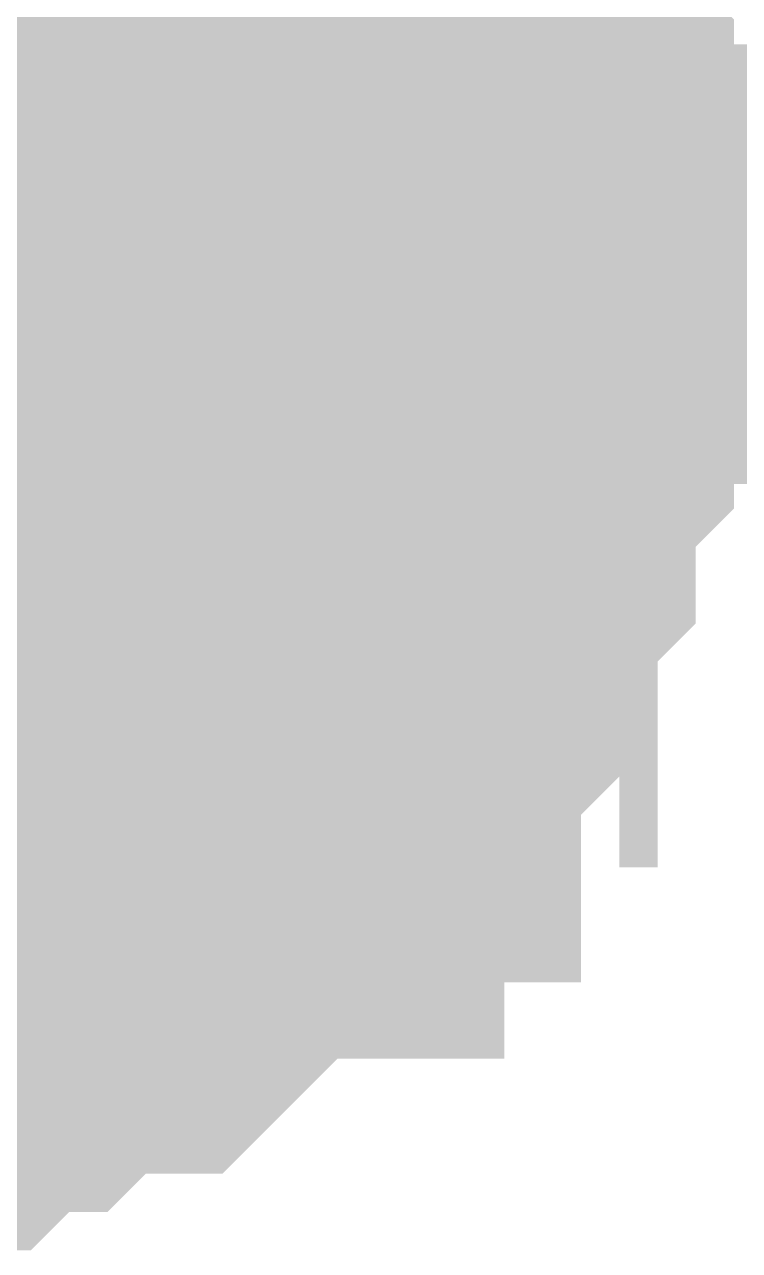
# Model space of a CAD drawing. Header units: inches. Extents: x 0 to 841, y 0 to 594.
# Drawn here: x 745.183 to 745.671, y 456.821 to 457.657 of the extents above; entities that cross this region are included whole.
import ezdxf

# ---------------------------------------------------------------- set-up
doc = ezdxf.new("R2010")
doc.units = ezdxf.units.IN
doc.layers.add('Sheet', color=255, linetype='Continuous')

msp = doc.modelspace()

# ---------------------------------------------------------------- linework, layer by layer
at = {"layer": 'Sheet'}
msp.add_lwpolyline([(744.74602, 457.50001, 0.508, 0.508, 1), (745.25402, 457.50001, 0.508, 0.508, 1)], format="xyseb", close=True, dxfattribs=at)
for points in [[(745.41281, 457.8075, 0.29972, 0.29972, 0), (745.41281, 457.78137, 0.29972, 0.29972, 0), (745.43894, 457.75524, 0.29972, 0.29972, 0), (745.43894, 457.75524, 0.29972, 0.29972, 0), (745.46508, 457.7291, 0.29972, 0.29972, 0), (745.46508, 457.70297, 0.29972, 0.29972, 0), (745.46508, 457.67684, 0.29972, 0.29972, 0), (745.49121, 457.65071, 0.29972, 0.29972, 0), (745.49121, 457.62458, 0.29972, 0.29972, 0), (745.49121, 457.62458, 0.29972, 0.29972, 0), (745.51734, 457.59845, 0.29972, 0.29972, 0), (745.51734, 457.57232, 0.29972, 0.29972, 0), (745.51734, 457.54619, 0.29972, 0.29972, 0), (745.51734, 457.52006, 0.29972, 0.29972, 0), (745.51734, 457.49393, 0.29972, 0.29972, 0)], [(745.41281, 457.8075, 0.29972, 0.29972, 0), (745.41281, 457.78137, 0.29972, 0.29972, 0), (745.43894, 457.75524, 0.29972, 0.29972, 0), (745.43894, 457.75524, 0.29972, 0.29972, 0), (745.46508, 457.7291, 0.29972, 0.29972, 0), (745.46508, 457.70297, 0.29972, 0.29972, 0), (745.46508, 457.67684, 0.29972, 0.29972, 0), (745.49121, 457.65071, 0.29972, 0.29972, 0), (745.49121, 457.62458, 0.29972, 0.29972, 0), (745.49121, 457.62458, 0.29972, 0.29972, 0), (745.51734, 457.59845, 0.29972, 0.29972, 0), (745.51734, 457.57232, 0.29972, 0.29972, 0), (745.51734, 457.54619, 0.29972, 0.29972, 0), (745.51734, 457.52006, 0.29972, 0.29972, 0), (745.51734, 457.49393, 0.29972, 0.29972, 0)], [(745.41281, 457.8075, 0.29972, 0.29972, 0), (745.41281, 457.78137, 0.29972, 0.29972, 0), (745.43894, 457.75524, 0.29972, 0.29972, 0), (745.43894, 457.75524, 0.29972, 0.29972, 0), (745.46508, 457.7291, 0.29972, 0.29972, 0), (745.46508, 457.70297, 0.29972, 0.29972, 0), (745.46508, 457.67684, 0.29972, 0.29972, 0), (745.49121, 457.65071, 0.29972, 0.29972, 0), (745.49121, 457.62458, 0.29972, 0.29972, 0), (745.49121, 457.62458, 0.29972, 0.29972, 0), (745.51734, 457.59845, 0.29972, 0.29972, 0), (745.51734, 457.57232, 0.29972, 0.29972, 0), (745.51734, 457.54619, 0.29972, 0.29972, 0), (745.51734, 457.52006, 0.29972, 0.29972, 0), (745.51734, 457.49393, 0.29972, 0.29972, 0)], [(745.41281, 457.8075, 0.29972, 0.29972, 0), (745.41281, 457.78137, 0.29972, 0.29972, 0), (745.43894, 457.75524, 0.29972, 0.29972, 0), (745.43894, 457.75524, 0.29972, 0.29972, 0), (745.46508, 457.7291, 0.29972, 0.29972, 0), (745.46508, 457.70297, 0.29972, 0.29972, 0), (745.46508, 457.67684, 0.29972, 0.29972, 0), (745.49121, 457.65071, 0.29972, 0.29972, 0), (745.49121, 457.62458, 0.29972, 0.29972, 0), (745.49121, 457.62458, 0.29972, 0.29972, 0), (745.51734, 457.59845, 0.29972, 0.29972, 0), (745.51734, 457.57232, 0.29972, 0.29972, 0), (745.51734, 457.54619, 0.29972, 0.29972, 0), (745.51734, 457.52006, 0.29972, 0.29972, 0), (745.51734, 457.49393, 0.29972, 0.29972, 0)], [(745.41281, 457.8075, 0.29972, 0.29972, 0), (745.41281, 457.78137, 0.29972, 0.29972, 0), (745.43894, 457.75524, 0.29972, 0.29972, 0), (745.43894, 457.75524, 0.29972, 0.29972, 0), (745.46508, 457.7291, 0.29972, 0.29972, 0), (745.46508, 457.70297, 0.29972, 0.29972, 0), (745.46508, 457.67684, 0.29972, 0.29972, 0), (745.49121, 457.65071, 0.29972, 0.29972, 0), (745.49121, 457.62458, 0.29972, 0.29972, 0), (745.49121, 457.62458, 0.29972, 0.29972, 0), (745.51734, 457.59845, 0.29972, 0.29972, 0), (745.51734, 457.57232, 0.29972, 0.29972, 0), (745.51734, 457.54619, 0.29972, 0.29972, 0), (745.51734, 457.52006, 0.29972, 0.29972, 0), (745.51734, 457.49393, 0.29972, 0.29972, 0)], [(745.46508, 457.7291, 0.09906, 0.09906, 0), (745.46508, 457.70297, 0.09906, 0.09906, 0), (745.46508, 457.67684, 0.09906, 0.09906, 0), (745.49121, 457.65071, 0.09906, 0.09906, 0), (745.49121, 457.62458, 0.09906, 0.09906, 0), (745.49121, 457.62458, 0.09906, 0.09906, 0), (745.51734, 457.59845, 0.09906, 0.09906, 0), (745.51734, 457.57232, 0.09906, 0.09906, 0), (745.51734, 457.54619, 0.09906, 0.09906, 0), (745.51734, 457.52006, 0.09906, 0.09906, 0), (745.51734, 457.49393, 0.09906, 0.09906, 0)], [(745.46508, 457.7291, 0.09906, 0.09906, 0), (745.46508, 457.70297, 0.09906, 0.09906, 0), (745.46508, 457.67684, 0.09906, 0.09906, 0), (745.49121, 457.65071, 0.09906, 0.09906, 0), (745.49121, 457.62458, 0.09906, 0.09906, 0), (745.49121, 457.62458, 0.09906, 0.09906, 0), (745.51734, 457.59845, 0.09906, 0.09906, 0), (745.51734, 457.57232, 0.09906, 0.09906, 0), (745.51734, 457.54619, 0.09906, 0.09906, 0), (745.51734, 457.52006, 0.09906, 0.09906, 0), (745.51734, 457.49393, 0.09906, 0.09906, 0)], [(745.46508, 457.7291, 0.09906, 0.09906, 0), (745.46508, 457.70297, 0.09906, 0.09906, 0), (745.46508, 457.67684, 0.09906, 0.09906, 0), (745.49121, 457.65071, 0.09906, 0.09906, 0), (745.49121, 457.62458, 0.09906, 0.09906, 0), (745.49121, 457.62458, 0.09906, 0.09906, 0), (745.51734, 457.59845, 0.09906, 0.09906, 0), (745.51734, 457.57232, 0.09906, 0.09906, 0), (745.51734, 457.54619, 0.09906, 0.09906, 0), (745.51734, 457.52006, 0.09906, 0.09906, 0), (745.51734, 457.49393, 0.09906, 0.09906, 0)], [(745.46508, 457.7291, 0.09906, 0.09906, 0), (745.46508, 457.70297, 0.09906, 0.09906, 0), (745.46508, 457.67684, 0.09906, 0.09906, 0), (745.49121, 457.65071, 0.09906, 0.09906, 0), (745.49121, 457.62458, 0.09906, 0.09906, 0), (745.49121, 457.62458, 0.09906, 0.09906, 0), (745.51734, 457.59845, 0.09906, 0.09906, 0), (745.51734, 457.57232, 0.09906, 0.09906, 0), (745.51734, 457.54619, 0.09906, 0.09906, 0), (745.51734, 457.52006, 0.09906, 0.09906, 0), (745.51734, 457.49393, 0.09906, 0.09906, 0)], [(745.46508, 457.7291, 0.09906, 0.09906, 0), (745.46508, 457.70297, 0.09906, 0.09906, 0), (745.46508, 457.67684, 0.09906, 0.09906, 0), (745.49121, 457.65071, 0.09906, 0.09906, 0), (745.49121, 457.62458, 0.09906, 0.09906, 0), (745.49121, 457.62458, 0.09906, 0.09906, 0), (745.51734, 457.59845, 0.09906, 0.09906, 0), (745.51734, 457.57232, 0.09906, 0.09906, 0), (745.51734, 457.54619, 0.09906, 0.09906, 0), (745.51734, 457.52006, 0.09906, 0.09906, 0), (745.51734, 457.49393, 0.09906, 0.09906, 0)], [(752.52044, 457.49393, 0.29972, 0.29972, 0), (745.02085, 457.49393, 0.29972, 0.29972, 0), (742.51227, 457.49393, 0.29972, 0.29972, 0)], [(745.51734, 457.49393, 0.29972, 0.29972, 0), (745.51734, 457.4678, 0.29972, 0.29972, 0), (745.51734, 457.44167, 0.29972, 0.29972, 0), (745.51734, 457.41554, 0.29972, 0.29972, 0), (745.51734, 457.38941, 0.29972, 0.29972, 0), (745.49121, 457.36328, 0.29972, 0.29972, 0), (745.49121, 457.33715, 0.29972, 0.29972, 0), (745.49121, 457.31102, 0.29972, 0.29972, 0), (745.46508, 457.28489, 0.29972, 0.29972, 0), (745.46508, 457.25875, 0.29972, 0.29972, 0), (745.46508, 457.23262, 0.29972, 0.29972, 0), (745.43894, 457.23262, 0.29972, 0.29972, 0), (745.43894, 457.20649, 0.29972, 0.29972, 0), (745.41281, 457.18036, 0.29972, 0.29972, 0), (745.41281, 457.15423, 0.29972, 0.29972, 0), (745.38668, 457.15423, 0.29972, 0.29972, 0), (745.36055, 457.1281, 0.29972, 0.29972, 0), (745.36055, 457.10197, 0.29972, 0.29972, 0), (745.33442, 457.10197, 0.29972, 0.29972, 0), (745.30829, 457.07584, 0.29972, 0.29972, 0), (745.28216, 457.04971, 0.29972, 0.29972, 0), (745.28216, 457.04971, 0.29972, 0.29972, 0), (745.25603, 457.02358, 0.29972, 0.29972, 0), (745.2299, 457.02358, 0.29972, 0.29972, 0), (745.20377, 457.02358, 0.29972, 0.29972, 0), (745.17763, 456.99745, 0.29972, 0.29972, 0), (745.1515, 456.99745, 0.29972, 0.29972, 0), (745.1515, 456.99745, 0.29972, 0.29972, 0), (745.12537, 456.97132, 0.29972, 0.29972, 0), (745.09924, 456.97132, 0.29972, 0.29972, 0), (745.07311, 456.97132, 0.29972, 0.29972, 0), (745.04698, 456.97132, 0.29972, 0.29972, 0), (745.02085, 456.97132, 0.29972, 0.29972, 0)], [(745.51734, 457.49393, 0.29972, 0.29972, 0), (745.51734, 457.4678, 0.29972, 0.29972, 0), (745.51734, 457.44167, 0.29972, 0.29972, 0), (745.51734, 457.41554, 0.29972, 0.29972, 0), (745.51734, 457.38941, 0.29972, 0.29972, 0), (745.49121, 457.36328, 0.29972, 0.29972, 0), (745.49121, 457.33715, 0.29972, 0.29972, 0), (745.49121, 457.31102, 0.29972, 0.29972, 0), (745.46508, 457.28489, 0.29972, 0.29972, 0), (745.46508, 457.25875, 0.29972, 0.29972, 0), (745.46508, 457.23262, 0.29972, 0.29972, 0), (745.43894, 457.23262, 0.29972, 0.29972, 0), (745.43894, 457.20649, 0.29972, 0.29972, 0), (745.41281, 457.18036, 0.29972, 0.29972, 0), (745.41281, 457.15423, 0.29972, 0.29972, 0), (745.38668, 457.15423, 0.29972, 0.29972, 0), (745.36055, 457.1281, 0.29972, 0.29972, 0), (745.36055, 457.10197, 0.29972, 0.29972, 0), (745.33442, 457.10197, 0.29972, 0.29972, 0), (745.30829, 457.07584, 0.29972, 0.29972, 0), (745.28216, 457.04971, 0.29972, 0.29972, 0), (745.28216, 457.04971, 0.29972, 0.29972, 0), (745.25603, 457.02358, 0.29972, 0.29972, 0), (745.2299, 457.02358, 0.29972, 0.29972, 0), (745.20377, 457.02358, 0.29972, 0.29972, 0), (745.17763, 456.99745, 0.29972, 0.29972, 0), (745.1515, 456.99745, 0.29972, 0.29972, 0), (745.1515, 456.99745, 0.29972, 0.29972, 0), (745.12537, 456.97132, 0.29972, 0.29972, 0), (745.09924, 456.97132, 0.29972, 0.29972, 0), (745.07311, 456.97132, 0.29972, 0.29972, 0), (745.04698, 456.97132, 0.29972, 0.29972, 0), (745.02085, 456.97132, 0.29972, 0.29972, 0)], [(745.51734, 457.49393, 0.29972, 0.29972, 0), (745.51734, 457.4678, 0.29972, 0.29972, 0), (745.51734, 457.44167, 0.29972, 0.29972, 0), (745.51734, 457.41554, 0.29972, 0.29972, 0), (745.51734, 457.38941, 0.29972, 0.29972, 0), (745.49121, 457.36328, 0.29972, 0.29972, 0), (745.49121, 457.33715, 0.29972, 0.29972, 0), (745.49121, 457.31102, 0.29972, 0.29972, 0), (745.46508, 457.28489, 0.29972, 0.29972, 0), (745.46508, 457.25875, 0.29972, 0.29972, 0), (745.46508, 457.23262, 0.29972, 0.29972, 0), (745.43894, 457.23262, 0.29972, 0.29972, 0), (745.43894, 457.20649, 0.29972, 0.29972, 0), (745.41281, 457.18036, 0.29972, 0.29972, 0), (745.41281, 457.15423, 0.29972, 0.29972, 0), (745.38668, 457.15423, 0.29972, 0.29972, 0), (745.36055, 457.1281, 0.29972, 0.29972, 0), (745.36055, 457.10197, 0.29972, 0.29972, 0), (745.33442, 457.10197, 0.29972, 0.29972, 0), (745.30829, 457.07584, 0.29972, 0.29972, 0), (745.28216, 457.04971, 0.29972, 0.29972, 0), (745.28216, 457.04971, 0.29972, 0.29972, 0), (745.25603, 457.02358, 0.29972, 0.29972, 0), (745.2299, 457.02358, 0.29972, 0.29972, 0), (745.20377, 457.02358, 0.29972, 0.29972, 0), (745.17763, 456.99745, 0.29972, 0.29972, 0), (745.1515, 456.99745, 0.29972, 0.29972, 0), (745.1515, 456.99745, 0.29972, 0.29972, 0), (745.12537, 456.97132, 0.29972, 0.29972, 0), (745.09924, 456.97132, 0.29972, 0.29972, 0), (745.07311, 456.97132, 0.29972, 0.29972, 0), (745.04698, 456.97132, 0.29972, 0.29972, 0), (745.02085, 456.97132, 0.29972, 0.29972, 0)], [(745.51734, 457.49393, 0.29972, 0.29972, 0), (745.51734, 457.4678, 0.29972, 0.29972, 0), (745.51734, 457.44167, 0.29972, 0.29972, 0), (745.51734, 457.41554, 0.29972, 0.29972, 0), (745.51734, 457.38941, 0.29972, 0.29972, 0), (745.49121, 457.36328, 0.29972, 0.29972, 0), (745.49121, 457.33715, 0.29972, 0.29972, 0), (745.49121, 457.31102, 0.29972, 0.29972, 0), (745.46508, 457.28489, 0.29972, 0.29972, 0), (745.46508, 457.25875, 0.29972, 0.29972, 0), (745.46508, 457.23262, 0.29972, 0.29972, 0), (745.43894, 457.23262, 0.29972, 0.29972, 0), (745.43894, 457.20649, 0.29972, 0.29972, 0), (745.41281, 457.18036, 0.29972, 0.29972, 0), (745.41281, 457.15423, 0.29972, 0.29972, 0), (745.38668, 457.15423, 0.29972, 0.29972, 0), (745.36055, 457.1281, 0.29972, 0.29972, 0), (745.36055, 457.10197, 0.29972, 0.29972, 0), (745.33442, 457.10197, 0.29972, 0.29972, 0), (745.30829, 457.07584, 0.29972, 0.29972, 0), (745.28216, 457.04971, 0.29972, 0.29972, 0), (745.28216, 457.04971, 0.29972, 0.29972, 0), (745.25603, 457.02358, 0.29972, 0.29972, 0), (745.2299, 457.02358, 0.29972, 0.29972, 0), (745.20377, 457.02358, 0.29972, 0.29972, 0), (745.17763, 456.99745, 0.29972, 0.29972, 0), (745.1515, 456.99745, 0.29972, 0.29972, 0), (745.1515, 456.99745, 0.29972, 0.29972, 0), (745.12537, 456.97132, 0.29972, 0.29972, 0), (745.09924, 456.97132, 0.29972, 0.29972, 0), (745.07311, 456.97132, 0.29972, 0.29972, 0), (745.04698, 456.97132, 0.29972, 0.29972, 0), (745.02085, 456.97132, 0.29972, 0.29972, 0)], [(745.51734, 457.49393, 0.29972, 0.29972, 0), (745.51734, 457.4678, 0.29972, 0.29972, 0), (745.51734, 457.44167, 0.29972, 0.29972, 0), (745.51734, 457.41554, 0.29972, 0.29972, 0), (745.51734, 457.38941, 0.29972, 0.29972, 0), (745.49121, 457.36328, 0.29972, 0.29972, 0), (745.49121, 457.33715, 0.29972, 0.29972, 0), (745.49121, 457.31102, 0.29972, 0.29972, 0), (745.46508, 457.28489, 0.29972, 0.29972, 0), (745.46508, 457.25875, 0.29972, 0.29972, 0), (745.46508, 457.23262, 0.29972, 0.29972, 0), (745.43894, 457.23262, 0.29972, 0.29972, 0), (745.43894, 457.20649, 0.29972, 0.29972, 0), (745.41281, 457.18036, 0.29972, 0.29972, 0), (745.41281, 457.15423, 0.29972, 0.29972, 0), (745.38668, 457.15423, 0.29972, 0.29972, 0), (745.36055, 457.1281, 0.29972, 0.29972, 0), (745.36055, 457.10197, 0.29972, 0.29972, 0), (745.33442, 457.10197, 0.29972, 0.29972, 0), (745.30829, 457.07584, 0.29972, 0.29972, 0), (745.28216, 457.04971, 0.29972, 0.29972, 0), (745.28216, 457.04971, 0.29972, 0.29972, 0), (745.25603, 457.02358, 0.29972, 0.29972, 0), (745.2299, 457.02358, 0.29972, 0.29972, 0), (745.20377, 457.02358, 0.29972, 0.29972, 0), (745.17763, 456.99745, 0.29972, 0.29972, 0), (745.1515, 456.99745, 0.29972, 0.29972, 0), (745.1515, 456.99745, 0.29972, 0.29972, 0), (745.12537, 456.97132, 0.29972, 0.29972, 0), (745.09924, 456.97132, 0.29972, 0.29972, 0), (745.07311, 456.97132, 0.29972, 0.29972, 0), (745.04698, 456.97132, 0.29972, 0.29972, 0), (745.02085, 456.97132, 0.29972, 0.29972, 0)], [(745.51734, 457.49393, 0.29972, 0.29972, 0), (745.51734, 457.49393, 0.29972, 0.29972, 0), (745.51734, 457.49393, 0.29972, 0.29972, 0), (745.51734, 457.49393, 0.29972, 0.29972, 0), (745.51734, 457.49393, 0.29972, 0.29972, 0), (745.51734, 457.49393, 0.29972, 0.29972, 0), (745.51734, 457.49393, 0.29972, 0.29972, 0), (745.51734, 457.49393, 0.29972, 0.29972, 0), (745.51734, 457.49393, 0.29972, 0.29972, 0), (745.51734, 457.49393, 0.29972, 0.29972, 0), (745.51734, 457.49393, 0.29972, 0.29972, 0), (745.51734, 457.49393, 0.29972, 0.29972, 0), (745.51734, 457.49393, 0.29972, 0.29972, 0), (745.51734, 457.49393, 0.29972, 0.29972, 0), (745.51734, 457.49393, 0.29972, 0.29972, 0), (745.51734, 457.49393, 0.29972, 0.29972, 0), (745.51734, 457.49393, 0.29972, 0.29972, 0), (745.51734, 457.49393, 0.29972, 0.29972, 0), (745.51734, 457.49393, 0.29972, 0.29972, 0), (745.51734, 457.49393, 0.29972, 0.29972, 0), (745.51734, 457.49393, 0.29972, 0.29972, 0), (745.51734, 457.49393, 0.29972, 0.29972, 0), (745.51734, 457.49393, 0.29972, 0.29972, 0), (745.51734, 457.49393, 0.29972, 0.29972, 0), (745.51734, 457.49393, 0.29972, 0.29972, 0), (745.51734, 457.49393, 0.29972, 0.29972, 0), (745.51734, 457.49393, 0.29972, 0.29972, 0), (745.51734, 457.49393, 0.29972, 0.29972, 0), (745.51734, 457.49393, 0.29972, 0.29972, 0), (745.51734, 457.49393, 0.29972, 0.29972, 0), (745.51734, 457.49393, 0.29972, 0.29972, 0), (745.51734, 457.49393, 0.29972, 0.29972, 0), (745.51734, 457.49393, 0.29972, 0.29972, 0)], [(745.51734, 457.49393, 0.29972, 0.29972, 0), (745.51734, 457.49393, 0.29972, 0.29972, 0)], [(745.51734, 457.49393, 0.29972, 0.29972, 0), (745.51734, 457.49393, 0.29972, 0.29972, 0), (745.51734, 457.49393, 0.29972, 0.29972, 0), (745.51734, 457.49393, 0.29972, 0.29972, 0), (745.51734, 457.49393, 0.29972, 0.29972, 0), (745.51734, 457.49393, 0.29972, 0.29972, 0), (745.51734, 457.49393, 0.29972, 0.29972, 0), (745.51734, 457.49393, 0.29972, 0.29972, 0), (745.51734, 457.49393, 0.29972, 0.29972, 0), (745.51734, 457.49393, 0.29972, 0.29972, 0), (745.51734, 457.49393, 0.29972, 0.29972, 0), (745.51734, 457.49393, 0.29972, 0.29972, 0), (745.51734, 457.49393, 0.29972, 0.29972, 0), (745.51734, 457.49393, 0.29972, 0.29972, 0), (745.51734, 457.49393, 0.29972, 0.29972, 0), (745.51734, 457.49393, 0.29972, 0.29972, 0), (745.51734, 457.49393, 0.29972, 0.29972, 0), (745.51734, 457.49393, 0.29972, 0.29972, 0), (745.51734, 457.49393, 0.29972, 0.29972, 0), (745.51734, 457.49393, 0.29972, 0.29972, 0), (745.51734, 457.49393, 0.29972, 0.29972, 0), (745.51734, 457.49393, 0.29972, 0.29972, 0), (745.51734, 457.49393, 0.29972, 0.29972, 0), (745.51734, 457.49393, 0.29972, 0.29972, 0), (745.51734, 457.49393, 0.29972, 0.29972, 0), (745.51734, 457.49393, 0.29972, 0.29972, 0), (745.51734, 457.49393, 0.29972, 0.29972, 0), (745.51734, 457.49393, 0.29972, 0.29972, 0), (745.51734, 457.49393, 0.29972, 0.29972, 0), (745.51734, 457.49393, 0.29972, 0.29972, 0), (745.51734, 457.49393, 0.29972, 0.29972, 0), (745.51734, 457.49393, 0.29972, 0.29972, 0), (745.51734, 457.49393, 0.29972, 0.29972, 0)], [(745.51734, 457.49393, 0.29972, 0.29972, 0), (745.51734, 457.49393, 0.29972, 0.29972, 0)], [(745.51734, 457.49393, 0.29972, 0.29972, 0), (745.51734, 457.49393, 0.29972, 0.29972, 0), (745.51734, 457.49393, 0.29972, 0.29972, 0), (745.51734, 457.49393, 0.29972, 0.29972, 0), (745.51734, 457.49393, 0.29972, 0.29972, 0), (745.51734, 457.49393, 0.29972, 0.29972, 0), (745.51734, 457.49393, 0.29972, 0.29972, 0), (745.51734, 457.49393, 0.29972, 0.29972, 0), (745.51734, 457.49393, 0.29972, 0.29972, 0), (745.51734, 457.49393, 0.29972, 0.29972, 0), (745.51734, 457.49393, 0.29972, 0.29972, 0), (745.51734, 457.49393, 0.29972, 0.29972, 0), (745.51734, 457.49393, 0.29972, 0.29972, 0), (745.51734, 457.49393, 0.29972, 0.29972, 0), (745.51734, 457.49393, 0.29972, 0.29972, 0), (745.51734, 457.49393, 0.29972, 0.29972, 0), (745.51734, 457.49393, 0.29972, 0.29972, 0), (745.51734, 457.49393, 0.29972, 0.29972, 0), (745.51734, 457.49393, 0.29972, 0.29972, 0), (745.51734, 457.49393, 0.29972, 0.29972, 0), (745.51734, 457.49393, 0.29972, 0.29972, 0), (745.51734, 457.49393, 0.29972, 0.29972, 0), (745.51734, 457.49393, 0.29972, 0.29972, 0), (745.51734, 457.49393, 0.29972, 0.29972, 0), (745.51734, 457.49393, 0.29972, 0.29972, 0), (745.51734, 457.49393, 0.29972, 0.29972, 0), (745.51734, 457.49393, 0.29972, 0.29972, 0), (745.51734, 457.49393, 0.29972, 0.29972, 0), (745.51734, 457.49393, 0.29972, 0.29972, 0), (745.51734, 457.49393, 0.29972, 0.29972, 0), (745.51734, 457.49393, 0.29972, 0.29972, 0), (745.51734, 457.49393, 0.29972, 0.29972, 0), (745.51734, 457.49393, 0.29972, 0.29972, 0)], [(745.51734, 457.49393, 0.29972, 0.29972, 0), (745.51734, 457.49393, 0.29972, 0.29972, 0)], [(745.51734, 457.49393, 0.29972, 0.29972, 0), (745.51734, 457.49393, 0.29972, 0.29972, 0), (745.51734, 457.49393, 0.29972, 0.29972, 0), (745.51734, 457.49393, 0.29972, 0.29972, 0), (745.51734, 457.49393, 0.29972, 0.29972, 0), (745.51734, 457.49393, 0.29972, 0.29972, 0), (745.51734, 457.49393, 0.29972, 0.29972, 0), (745.51734, 457.49393, 0.29972, 0.29972, 0), (745.51734, 457.49393, 0.29972, 0.29972, 0), (745.51734, 457.49393, 0.29972, 0.29972, 0), (745.51734, 457.49393, 0.29972, 0.29972, 0), (745.51734, 457.49393, 0.29972, 0.29972, 0), (745.51734, 457.49393, 0.29972, 0.29972, 0), (745.51734, 457.49393, 0.29972, 0.29972, 0), (745.51734, 457.49393, 0.29972, 0.29972, 0), (745.51734, 457.49393, 0.29972, 0.29972, 0), (745.51734, 457.49393, 0.29972, 0.29972, 0), (745.51734, 457.49393, 0.29972, 0.29972, 0), (745.51734, 457.49393, 0.29972, 0.29972, 0), (745.51734, 457.49393, 0.29972, 0.29972, 0), (745.51734, 457.49393, 0.29972, 0.29972, 0), (745.51734, 457.49393, 0.29972, 0.29972, 0), (745.51734, 457.49393, 0.29972, 0.29972, 0), (745.51734, 457.49393, 0.29972, 0.29972, 0), (745.51734, 457.49393, 0.29972, 0.29972, 0), (745.51734, 457.49393, 0.29972, 0.29972, 0), (745.51734, 457.49393, 0.29972, 0.29972, 0), (745.51734, 457.49393, 0.29972, 0.29972, 0), (745.51734, 457.49393, 0.29972, 0.29972, 0), (745.51734, 457.49393, 0.29972, 0.29972, 0), (745.51734, 457.49393, 0.29972, 0.29972, 0), (745.51734, 457.49393, 0.29972, 0.29972, 0), (745.51734, 457.49393, 0.29972, 0.29972, 0)], [(745.51734, 457.49393, 0.29972, 0.29972, 0), (745.51734, 457.49393, 0.29972, 0.29972, 0)], [(745.51734, 457.49393, 0.29972, 0.29972, 0), (745.51734, 457.49393, 0.29972, 0.29972, 0), (745.51734, 457.49393, 0.29972, 0.29972, 0), (745.51734, 457.49393, 0.29972, 0.29972, 0), (745.51734, 457.49393, 0.29972, 0.29972, 0), (745.51734, 457.49393, 0.29972, 0.29972, 0), (745.51734, 457.49393, 0.29972, 0.29972, 0), (745.51734, 457.49393, 0.29972, 0.29972, 0), (745.51734, 457.49393, 0.29972, 0.29972, 0), (745.51734, 457.49393, 0.29972, 0.29972, 0), (745.51734, 457.49393, 0.29972, 0.29972, 0), (745.51734, 457.49393, 0.29972, 0.29972, 0), (745.51734, 457.49393, 0.29972, 0.29972, 0), (745.51734, 457.49393, 0.29972, 0.29972, 0), (745.51734, 457.49393, 0.29972, 0.29972, 0), (745.51734, 457.49393, 0.29972, 0.29972, 0), (745.51734, 457.49393, 0.29972, 0.29972, 0), (745.51734, 457.49393, 0.29972, 0.29972, 0), (745.51734, 457.49393, 0.29972, 0.29972, 0), (745.51734, 457.49393, 0.29972, 0.29972, 0), (745.51734, 457.49393, 0.29972, 0.29972, 0), (745.51734, 457.49393, 0.29972, 0.29972, 0), (745.51734, 457.49393, 0.29972, 0.29972, 0), (745.51734, 457.49393, 0.29972, 0.29972, 0), (745.51734, 457.49393, 0.29972, 0.29972, 0), (745.51734, 457.49393, 0.29972, 0.29972, 0), (745.51734, 457.49393, 0.29972, 0.29972, 0), (745.51734, 457.49393, 0.29972, 0.29972, 0), (745.51734, 457.49393, 0.29972, 0.29972, 0), (745.51734, 457.49393, 0.29972, 0.29972, 0), (745.51734, 457.49393, 0.29972, 0.29972, 0), (745.51734, 457.49393, 0.29972, 0.29972, 0), (745.51734, 457.49393, 0.29972, 0.29972, 0)], [(745.51734, 457.49393, 0.29972, 0.29972, 0), (745.51734, 457.49393, 0.29972, 0.29972, 0)], [(745.51734, 457.49393, 0.09906, 0.09906, 0), (745.51734, 457.4678, 0.09906, 0.09906, 0), (745.51734, 457.44167, 0.09906, 0.09906, 0), (745.51734, 457.41554, 0.09906, 0.09906, 0), (745.51734, 457.38941, 0.09906, 0.09906, 0), (745.49121, 457.36328, 0.09906, 0.09906, 0), (745.49121, 457.33715, 0.09906, 0.09906, 0), (745.49121, 457.31102, 0.09906, 0.09906, 0), (745.46508, 457.28489, 0.09906, 0.09906, 0), (745.46508, 457.25875, 0.09906, 0.09906, 0), (745.46508, 457.23262, 0.09906, 0.09906, 0), (745.43894, 457.23262, 0.09906, 0.09906, 0), (745.43894, 457.20649, 0.09906, 0.09906, 0), (745.41281, 457.18036, 0.09906, 0.09906, 0), (745.41281, 457.15423, 0.09906, 0.09906, 0), (745.38668, 457.15423, 0.09906, 0.09906, 0), (745.36055, 457.1281, 0.09906, 0.09906, 0), (745.36055, 457.10197, 0.09906, 0.09906, 0), (745.33442, 457.10197, 0.09906, 0.09906, 0), (745.30829, 457.07584, 0.09906, 0.09906, 0), (745.28216, 457.04971, 0.09906, 0.09906, 0), (745.28216, 457.04971, 0.09906, 0.09906, 0), (745.25603, 457.02358, 0.09906, 0.09906, 0), (745.2299, 457.02358, 0.09906, 0.09906, 0), (745.20377, 457.02358, 0.09906, 0.09906, 0), (745.17763, 456.99745, 0.09906, 0.09906, 0), (745.1515, 456.99745, 0.09906, 0.09906, 0), (745.1515, 456.99745, 0.09906, 0.09906, 0), (745.12537, 456.97132, 0.09906, 0.09906, 0)], [(745.51734, 457.49393, 0.09906, 0.09906, 0), (745.51734, 457.4678, 0.09906, 0.09906, 0), (745.51734, 457.44167, 0.09906, 0.09906, 0), (745.51734, 457.41554, 0.09906, 0.09906, 0), (745.51734, 457.38941, 0.09906, 0.09906, 0), (745.49121, 457.36328, 0.09906, 0.09906, 0), (745.49121, 457.33715, 0.09906, 0.09906, 0), (745.49121, 457.31102, 0.09906, 0.09906, 0), (745.46508, 457.28489, 0.09906, 0.09906, 0), (745.46508, 457.25875, 0.09906, 0.09906, 0), (745.46508, 457.23262, 0.09906, 0.09906, 0), (745.43894, 457.23262, 0.09906, 0.09906, 0), (745.43894, 457.20649, 0.09906, 0.09906, 0), (745.41281, 457.18036, 0.09906, 0.09906, 0), (745.41281, 457.15423, 0.09906, 0.09906, 0), (745.38668, 457.15423, 0.09906, 0.09906, 0), (745.36055, 457.1281, 0.09906, 0.09906, 0), (745.36055, 457.10197, 0.09906, 0.09906, 0), (745.33442, 457.10197, 0.09906, 0.09906, 0), (745.30829, 457.07584, 0.09906, 0.09906, 0), (745.28216, 457.04971, 0.09906, 0.09906, 0), (745.28216, 457.04971, 0.09906, 0.09906, 0), (745.25603, 457.02358, 0.09906, 0.09906, 0), (745.2299, 457.02358, 0.09906, 0.09906, 0), (745.20377, 457.02358, 0.09906, 0.09906, 0), (745.17763, 456.99745, 0.09906, 0.09906, 0), (745.1515, 456.99745, 0.09906, 0.09906, 0), (745.1515, 456.99745, 0.09906, 0.09906, 0), (745.12537, 456.97132, 0.09906, 0.09906, 0)], [(745.51734, 457.49393, 0.09906, 0.09906, 0), (745.51734, 457.4678, 0.09906, 0.09906, 0), (745.51734, 457.44167, 0.09906, 0.09906, 0), (745.51734, 457.41554, 0.09906, 0.09906, 0), (745.51734, 457.38941, 0.09906, 0.09906, 0), (745.49121, 457.36328, 0.09906, 0.09906, 0), (745.49121, 457.33715, 0.09906, 0.09906, 0), (745.49121, 457.31102, 0.09906, 0.09906, 0), (745.46508, 457.28489, 0.09906, 0.09906, 0), (745.46508, 457.25875, 0.09906, 0.09906, 0), (745.46508, 457.23262, 0.09906, 0.09906, 0), (745.43894, 457.23262, 0.09906, 0.09906, 0), (745.43894, 457.20649, 0.09906, 0.09906, 0), (745.41281, 457.18036, 0.09906, 0.09906, 0), (745.41281, 457.15423, 0.09906, 0.09906, 0), (745.38668, 457.15423, 0.09906, 0.09906, 0), (745.36055, 457.1281, 0.09906, 0.09906, 0), (745.36055, 457.10197, 0.09906, 0.09906, 0), (745.33442, 457.10197, 0.09906, 0.09906, 0), (745.30829, 457.07584, 0.09906, 0.09906, 0), (745.28216, 457.04971, 0.09906, 0.09906, 0), (745.28216, 457.04971, 0.09906, 0.09906, 0), (745.25603, 457.02358, 0.09906, 0.09906, 0), (745.2299, 457.02358, 0.09906, 0.09906, 0), (745.20377, 457.02358, 0.09906, 0.09906, 0), (745.17763, 456.99745, 0.09906, 0.09906, 0), (745.1515, 456.99745, 0.09906, 0.09906, 0), (745.1515, 456.99745, 0.09906, 0.09906, 0), (745.12537, 456.97132, 0.09906, 0.09906, 0)], [(745.51734, 457.49393, 0.09906, 0.09906, 0), (745.51734, 457.4678, 0.09906, 0.09906, 0), (745.51734, 457.44167, 0.09906, 0.09906, 0), (745.51734, 457.41554, 0.09906, 0.09906, 0), (745.51734, 457.38941, 0.09906, 0.09906, 0), (745.49121, 457.36328, 0.09906, 0.09906, 0), (745.49121, 457.33715, 0.09906, 0.09906, 0), (745.49121, 457.31102, 0.09906, 0.09906, 0), (745.46508, 457.28489, 0.09906, 0.09906, 0), (745.46508, 457.25875, 0.09906, 0.09906, 0), (745.46508, 457.23262, 0.09906, 0.09906, 0), (745.43894, 457.23262, 0.09906, 0.09906, 0), (745.43894, 457.20649, 0.09906, 0.09906, 0), (745.41281, 457.18036, 0.09906, 0.09906, 0), (745.41281, 457.15423, 0.09906, 0.09906, 0), (745.38668, 457.15423, 0.09906, 0.09906, 0), (745.36055, 457.1281, 0.09906, 0.09906, 0), (745.36055, 457.10197, 0.09906, 0.09906, 0), (745.33442, 457.10197, 0.09906, 0.09906, 0), (745.30829, 457.07584, 0.09906, 0.09906, 0), (745.28216, 457.04971, 0.09906, 0.09906, 0), (745.28216, 457.04971, 0.09906, 0.09906, 0), (745.25603, 457.02358, 0.09906, 0.09906, 0), (745.2299, 457.02358, 0.09906, 0.09906, 0), (745.20377, 457.02358, 0.09906, 0.09906, 0), (745.17763, 456.99745, 0.09906, 0.09906, 0), (745.1515, 456.99745, 0.09906, 0.09906, 0), (745.1515, 456.99745, 0.09906, 0.09906, 0), (745.12537, 456.97132, 0.09906, 0.09906, 0)], [(745.51734, 457.49393, 0.09906, 0.09906, 0), (745.51734, 457.4678, 0.09906, 0.09906, 0), (745.51734, 457.44167, 0.09906, 0.09906, 0), (745.51734, 457.41554, 0.09906, 0.09906, 0), (745.51734, 457.38941, 0.09906, 0.09906, 0), (745.49121, 457.36328, 0.09906, 0.09906, 0), (745.49121, 457.33715, 0.09906, 0.09906, 0), (745.49121, 457.31102, 0.09906, 0.09906, 0), (745.46508, 457.28489, 0.09906, 0.09906, 0), (745.46508, 457.25875, 0.09906, 0.09906, 0), (745.46508, 457.23262, 0.09906, 0.09906, 0), (745.43894, 457.23262, 0.09906, 0.09906, 0), (745.43894, 457.20649, 0.09906, 0.09906, 0), (745.41281, 457.18036, 0.09906, 0.09906, 0), (745.41281, 457.15423, 0.09906, 0.09906, 0), (745.38668, 457.15423, 0.09906, 0.09906, 0), (745.36055, 457.1281, 0.09906, 0.09906, 0), (745.36055, 457.10197, 0.09906, 0.09906, 0), (745.33442, 457.10197, 0.09906, 0.09906, 0), (745.30829, 457.07584, 0.09906, 0.09906, 0), (745.28216, 457.04971, 0.09906, 0.09906, 0), (745.28216, 457.04971, 0.09906, 0.09906, 0), (745.25603, 457.02358, 0.09906, 0.09906, 0), (745.2299, 457.02358, 0.09906, 0.09906, 0), (745.20377, 457.02358, 0.09906, 0.09906, 0), (745.17763, 456.99745, 0.09906, 0.09906, 0), (745.1515, 456.99745, 0.09906, 0.09906, 0), (745.1515, 456.99745, 0.09906, 0.09906, 0), (745.12537, 456.97132, 0.09906, 0.09906, 0)], [(745.51734, 457.49393, 0.09906, 0.09906, 0), (745.51734, 457.49393, 0.09906, 0.09906, 0), (745.51734, 457.49393, 0.09906, 0.09906, 0), (745.51734, 457.49393, 0.09906, 0.09906, 0), (745.51734, 457.49393, 0.09906, 0.09906, 0), (745.51734, 457.49393, 0.09906, 0.09906, 0), (745.51734, 457.49393, 0.09906, 0.09906, 0), (745.51734, 457.49393, 0.09906, 0.09906, 0), (745.51734, 457.49393, 0.09906, 0.09906, 0), (745.51734, 457.49393, 0.09906, 0.09906, 0), (745.51734, 457.49393, 0.09906, 0.09906, 0), (745.51734, 457.49393, 0.09906, 0.09906, 0), (745.51734, 457.49393, 0.09906, 0.09906, 0), (745.51734, 457.49393, 0.09906, 0.09906, 0), (745.51734, 457.49393, 0.09906, 0.09906, 0), (745.51734, 457.49393, 0.09906, 0.09906, 0), (745.51734, 457.49393, 0.09906, 0.09906, 0), (745.51734, 457.49393, 0.09906, 0.09906, 0), (745.51734, 457.49393, 0.09906, 0.09906, 0), (745.51734, 457.49393, 0.09906, 0.09906, 0), (745.51734, 457.49393, 0.09906, 0.09906, 0), (745.51734, 457.49393, 0.09906, 0.09906, 0), (745.51734, 457.49393, 0.09906, 0.09906, 0), (745.51734, 457.49393, 0.09906, 0.09906, 0), (745.51734, 457.49393, 0.09906, 0.09906, 0), (745.51734, 457.49393, 0.09906, 0.09906, 0), (745.51734, 457.49393, 0.09906, 0.09906, 0), (745.51734, 457.49393, 0.09906, 0.09906, 0), (745.51734, 457.49393, 0.09906, 0.09906, 0), (745.51734, 457.49393, 0.09906, 0.09906, 0), (745.51734, 457.49393, 0.09906, 0.09906, 0), (745.51734, 457.49393, 0.09906, 0.09906, 0), (745.51734, 457.49393, 0.09906, 0.09906, 0)], [(745.51734, 457.49393, 0.09906, 0.09906, 0), (745.51734, 457.49393, 0.09906, 0.09906, 0)], [(745.51734, 457.49393, 0.09906, 0.09906, 0), (745.51734, 457.49393, 0.09906, 0.09906, 0), (745.51734, 457.49393, 0.09906, 0.09906, 0), (745.51734, 457.49393, 0.09906, 0.09906, 0), (745.51734, 457.49393, 0.09906, 0.09906, 0), (745.51734, 457.49393, 0.09906, 0.09906, 0), (745.51734, 457.49393, 0.09906, 0.09906, 0), (745.51734, 457.49393, 0.09906, 0.09906, 0), (745.51734, 457.49393, 0.09906, 0.09906, 0), (745.51734, 457.49393, 0.09906, 0.09906, 0), (745.51734, 457.49393, 0.09906, 0.09906, 0), (745.51734, 457.49393, 0.09906, 0.09906, 0), (745.51734, 457.49393, 0.09906, 0.09906, 0), (745.51734, 457.49393, 0.09906, 0.09906, 0), (745.51734, 457.49393, 0.09906, 0.09906, 0), (745.51734, 457.49393, 0.09906, 0.09906, 0), (745.51734, 457.49393, 0.09906, 0.09906, 0), (745.51734, 457.49393, 0.09906, 0.09906, 0), (745.51734, 457.49393, 0.09906, 0.09906, 0), (745.51734, 457.49393, 0.09906, 0.09906, 0), (745.51734, 457.49393, 0.09906, 0.09906, 0), (745.51734, 457.49393, 0.09906, 0.09906, 0), (745.51734, 457.49393, 0.09906, 0.09906, 0), (745.51734, 457.49393, 0.09906, 0.09906, 0), (745.51734, 457.49393, 0.09906, 0.09906, 0), (745.51734, 457.49393, 0.09906, 0.09906, 0), (745.51734, 457.49393, 0.09906, 0.09906, 0), (745.51734, 457.49393, 0.09906, 0.09906, 0), (745.51734, 457.49393, 0.09906, 0.09906, 0), (745.51734, 457.49393, 0.09906, 0.09906, 0), (745.51734, 457.49393, 0.09906, 0.09906, 0), (745.51734, 457.49393, 0.09906, 0.09906, 0), (745.51734, 457.49393, 0.09906, 0.09906, 0)], [(745.51734, 457.49393, 0.09906, 0.09906, 0), (745.51734, 457.49393, 0.09906, 0.09906, 0)], [(745.51734, 457.49393, 0.09906, 0.09906, 0), (745.51734, 457.49393, 0.09906, 0.09906, 0), (745.51734, 457.49393, 0.09906, 0.09906, 0), (745.51734, 457.49393, 0.09906, 0.09906, 0), (745.51734, 457.49393, 0.09906, 0.09906, 0), (745.51734, 457.49393, 0.09906, 0.09906, 0), (745.51734, 457.49393, 0.09906, 0.09906, 0), (745.51734, 457.49393, 0.09906, 0.09906, 0), (745.51734, 457.49393, 0.09906, 0.09906, 0), (745.51734, 457.49393, 0.09906, 0.09906, 0), (745.51734, 457.49393, 0.09906, 0.09906, 0), (745.51734, 457.49393, 0.09906, 0.09906, 0), (745.51734, 457.49393, 0.09906, 0.09906, 0), (745.51734, 457.49393, 0.09906, 0.09906, 0), (745.51734, 457.49393, 0.09906, 0.09906, 0), (745.51734, 457.49393, 0.09906, 0.09906, 0), (745.51734, 457.49393, 0.09906, 0.09906, 0), (745.51734, 457.49393, 0.09906, 0.09906, 0), (745.51734, 457.49393, 0.09906, 0.09906, 0), (745.51734, 457.49393, 0.09906, 0.09906, 0), (745.51734, 457.49393, 0.09906, 0.09906, 0), (745.51734, 457.49393, 0.09906, 0.09906, 0), (745.51734, 457.49393, 0.09906, 0.09906, 0), (745.51734, 457.49393, 0.09906, 0.09906, 0), (745.51734, 457.49393, 0.09906, 0.09906, 0), (745.51734, 457.49393, 0.09906, 0.09906, 0), (745.51734, 457.49393, 0.09906, 0.09906, 0), (745.51734, 457.49393, 0.09906, 0.09906, 0), (745.51734, 457.49393, 0.09906, 0.09906, 0), (745.51734, 457.49393, 0.09906, 0.09906, 0), (745.51734, 457.49393, 0.09906, 0.09906, 0), (745.51734, 457.49393, 0.09906, 0.09906, 0), (745.51734, 457.49393, 0.09906, 0.09906, 0)], [(745.51734, 457.49393, 0.09906, 0.09906, 0), (745.51734, 457.49393, 0.09906, 0.09906, 0)], [(745.51734, 457.49393, 0.09906, 0.09906, 0), (745.51734, 457.49393, 0.09906, 0.09906, 0), (745.51734, 457.49393, 0.09906, 0.09906, 0), (745.51734, 457.49393, 0.09906, 0.09906, 0), (745.51734, 457.49393, 0.09906, 0.09906, 0), (745.51734, 457.49393, 0.09906, 0.09906, 0), (745.51734, 457.49393, 0.09906, 0.09906, 0), (745.51734, 457.49393, 0.09906, 0.09906, 0), (745.51734, 457.49393, 0.09906, 0.09906, 0), (745.51734, 457.49393, 0.09906, 0.09906, 0), (745.51734, 457.49393, 0.09906, 0.09906, 0), (745.51734, 457.49393, 0.09906, 0.09906, 0), (745.51734, 457.49393, 0.09906, 0.09906, 0), (745.51734, 457.49393, 0.09906, 0.09906, 0), (745.51734, 457.49393, 0.09906, 0.09906, 0), (745.51734, 457.49393, 0.09906, 0.09906, 0), (745.51734, 457.49393, 0.09906, 0.09906, 0), (745.51734, 457.49393, 0.09906, 0.09906, 0), (745.51734, 457.49393, 0.09906, 0.09906, 0), (745.51734, 457.49393, 0.09906, 0.09906, 0), (745.51734, 457.49393, 0.09906, 0.09906, 0), (745.51734, 457.49393, 0.09906, 0.09906, 0), (745.51734, 457.49393, 0.09906, 0.09906, 0), (745.51734, 457.49393, 0.09906, 0.09906, 0), (745.51734, 457.49393, 0.09906, 0.09906, 0), (745.51734, 457.49393, 0.09906, 0.09906, 0), (745.51734, 457.49393, 0.09906, 0.09906, 0), (745.51734, 457.49393, 0.09906, 0.09906, 0), (745.51734, 457.49393, 0.09906, 0.09906, 0), (745.51734, 457.49393, 0.09906, 0.09906, 0), (745.51734, 457.49393, 0.09906, 0.09906, 0), (745.51734, 457.49393, 0.09906, 0.09906, 0), (745.51734, 457.49393, 0.09906, 0.09906, 0)], [(745.51734, 457.49393, 0.09906, 0.09906, 0), (745.51734, 457.49393, 0.09906, 0.09906, 0)], [(745.51734, 457.49393, 0.09906, 0.09906, 0), (745.51734, 457.49393, 0.09906, 0.09906, 0), (745.51734, 457.49393, 0.09906, 0.09906, 0), (745.51734, 457.49393, 0.09906, 0.09906, 0), (745.51734, 457.49393, 0.09906, 0.09906, 0), (745.51734, 457.49393, 0.09906, 0.09906, 0), (745.51734, 457.49393, 0.09906, 0.09906, 0), (745.51734, 457.49393, 0.09906, 0.09906, 0), (745.51734, 457.49393, 0.09906, 0.09906, 0), (745.51734, 457.49393, 0.09906, 0.09906, 0), (745.51734, 457.49393, 0.09906, 0.09906, 0), (745.51734, 457.49393, 0.09906, 0.09906, 0), (745.51734, 457.49393, 0.09906, 0.09906, 0), (745.51734, 457.49393, 0.09906, 0.09906, 0), (745.51734, 457.49393, 0.09906, 0.09906, 0), (745.51734, 457.49393, 0.09906, 0.09906, 0), (745.51734, 457.49393, 0.09906, 0.09906, 0), (745.51734, 457.49393, 0.09906, 0.09906, 0), (745.51734, 457.49393, 0.09906, 0.09906, 0), (745.51734, 457.49393, 0.09906, 0.09906, 0), (745.51734, 457.49393, 0.09906, 0.09906, 0), (745.51734, 457.49393, 0.09906, 0.09906, 0), (745.51734, 457.49393, 0.09906, 0.09906, 0), (745.51734, 457.49393, 0.09906, 0.09906, 0), (745.51734, 457.49393, 0.09906, 0.09906, 0), (745.51734, 457.49393, 0.09906, 0.09906, 0), (745.51734, 457.49393, 0.09906, 0.09906, 0), (745.51734, 457.49393, 0.09906, 0.09906, 0), (745.51734, 457.49393, 0.09906, 0.09906, 0), (745.51734, 457.49393, 0.09906, 0.09906, 0), (745.51734, 457.49393, 0.09906, 0.09906, 0), (745.51734, 457.49393, 0.09906, 0.09906, 0), (745.51734, 457.49393, 0.09906, 0.09906, 0)], [(745.51734, 457.49393, 0.09906, 0.09906, 0), (745.51734, 457.49393, 0.09906, 0.09906, 0)]]:
    msp.add_lwpolyline(points, format="xyseb", dxfattribs=at)

doc.saveas('drawing.dxf')
